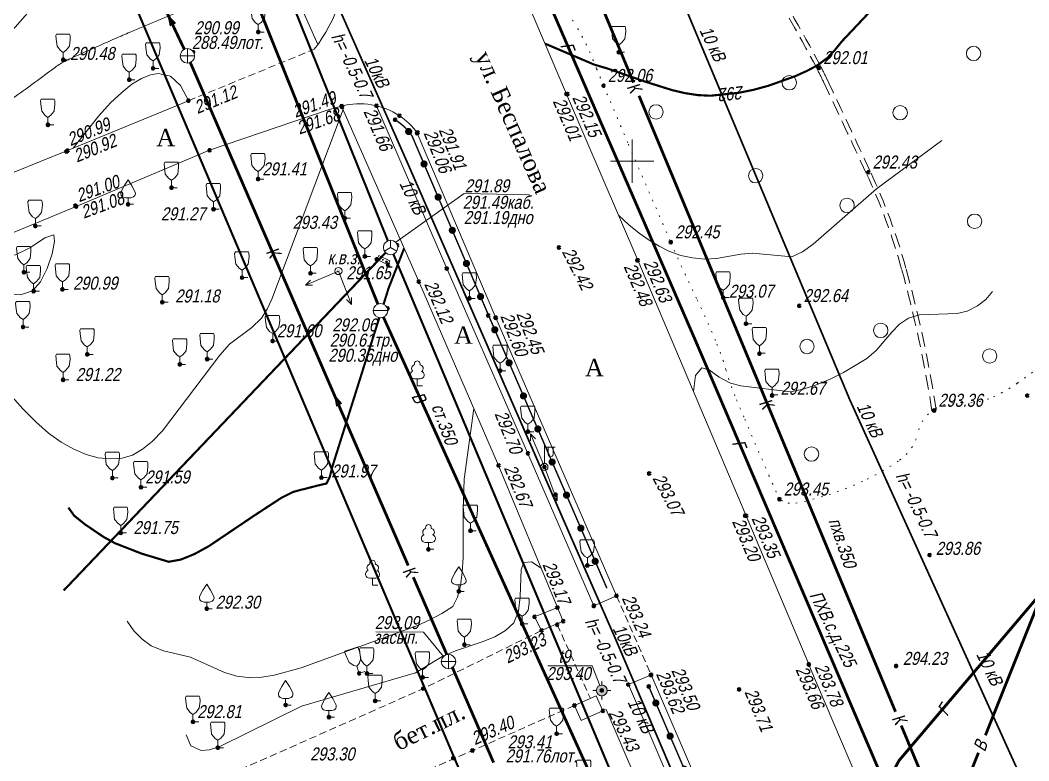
# Model space of a CAD drawing. Header units: metres. Extents: x 5191936 to 10384803, y 4968698 to 9938221.
# Drawn here: x 5192357.5 to 5192427.5, y 4968908.4 to 4968959.8 of the extents above; entities that cross this region are included whole.
import ezdxf

# ---------------------------------------------------------------- set-up
doc = ezdxf.new("R2010")
doc.units = ezdxf.units.M
doc.set_wipeout_variables(frame=1)
for name, pattern in [('71100000a', [1, 0, -1]), ('COMMUN', [6, 5, -1]), ('DASHED', [0.75, 0.5, -0.25]), ('DASHEDX2', [1.5, 1, -0.5])]:
    doc.linetypes.add(name, pattern=pattern)
doc.layers.get('0').update_dxf_attribs({"lineweight": 18})
for name, color, linetype, lineweight in [('31252100', 7, 'Continuous', 18), ('51361400', 7, 'Continuous', 18), ('51361800', 7, 'Continuous', 18), ('51361960', 7, 'Continuous', 18), ('51472300', 7, 'Continuous', 18), ('51478610', 7, 'Continuous', 18), ('71100000', 7, 'Continuous', 18), ('71133100', 7, 'Continuous', 18), ('71133200', 7, 'Continuous', 18), ('71133300', 7, 'Continuous', 18), ('82211000', 7, 'Continuous', 18), ('Commun', 7, 'Continuous', 18), ('CONTOURS-LABEL', 7, 'Continuous', 18), ('ELE_SKLAD', 7, 'Continuous', 18), ('GEO_POINTS', 7, 'Continuous', 18), ('Grid', 7, 'Continuous', 18), ('Otm', 7, 'Continuous', 18), ('R_Поверхность6_CNT-MAJ', 7, 'Continuous', 18), ('R_Поверхность6_CNT-MIN', 7, 'Continuous', 18), ('R_Поверхность7_CNT-MAJ', 7, 'Continuous', 18), ('R_Поверхность7_CNT-MIN', 7, 'Continuous', 18), ('R_Поверхность8_CNT-MIN', 7, 'Continuous', 18), ('Sit', 7, 'Continuous', 18), ('Text', 7, 'Continuous', 18), ('Text_com', 7, 'Continuous', 18), ('Us_znak', 7, 'Continuous', 18), ('Us_znak_fon', 7, 'Continuous', 18)]:
    doc.layers.add(name, color=color, linetype=linetype, lineweight=lineweight)
doc.styles.add('eskd', font='ESKD1.shx', dxfattribs={"width": 1.2, "oblique": 15})
doc.styles.get("Standard").update_dxf_attribs({"font": 'arial.ttf', "width": 0.8, "oblique": 13, "height": 0.9})
doc.styles.add('style1', font='times.ttf', dxfattribs={"height": 1})
doc.linetypes.add('KABELww_500', pattern='A,0.0001,-0.4,[131,ltypeshp.shx,S=0.4,R=90,X=0.4,Y=-0.4],0.2,[131,ltypeshp.shx,S=0.2,R=90,X=0.4,Y=-0.2],3.6,[131,ltypeshp.shx,S=0.2,R=-90,X=-0.4,Y=0.2],0.2,[131,ltypeshp.shx,S=0.4,R=-90,X=-0.4,Y=0.4],-0.8,4,-0.4', length=9.6001)
doc.linetypes.add('ПОДЗ_ЛИНИИ_СВЯЗИ', pattern='A,4.8,-0.2,[133,ltypeshp.shx,S=0.2,R=0,X=-0.2,Y=0],-0.2,4.8,-2', length=12)

# ---------------------------------------------------------------- blocks, each defined once
blk = doc.blocks.new('71133200')
for p, q in [((-0.924145, 3.560442), (-1.024145, 3.360442)), ((-1.024145, 3.360442), (-0.977382, 2.864397)), ((-0.977382, 2.864397), (-0.861899, 1.88241)), ((-0.024145, 3.560442), (-0.924145, 3.560442)), ((-0.024145, 3.560442), (0.875855, 3.560442)), ((0.861899, 1.88241), (0.975974, 2.864397)), ((0.875855, 3.560442), (0.958164, 3.395824)), ((0.975974, 2.864397), (0.958164, 3.395824)), ((-0.861899, 1.88241), (-0.374616, 1.28565)), ((0.401375, 1.321765), (0.861899, 1.88241)), ((-0.374616, 1.28565), (0, 1.039723)), ((0, 1.039723), (0.401375, 1.321765)), ((0, 0), (0, 1.039723)), ((0.8, 0), (0, 0))]:
    blk.add_line(p, q)
at = {"style": 'eskd', "oblique": 14.99997778}
blk.add_attdef('Z', (1.873004, -0.239356), '', height=2, dxfattribs=at)
blk = doc.blocks.new('71133100')
for p, q in [((-0.39, 0.96), (0.43, 0.96)), ((0, 0.96), (0, 0)), ((0, 0), (0.75, 0))]:
    blk.add_line(p, q)
for centre, radius, start, end in [((-0.26, 2.38), 0.52, 101.09, 227.21), ((0.01, 3.04), 0.39, 339.52, 198.62), ((0.33, 2.4), 0.5, 301.87, 85.62), ((-0.44, 1.5), 0.538, 107.1058, 275.2306), ((0.46, 1.48), 0.52, 267.04, 76.7)]:
    blk.add_arc(centre, radius, start, end)
at = {"style": 'eskd', "oblique": 15}
blk.add_attdef('Z', (1.7, -0.17), '', height=2, dxfattribs=at)
blk = doc.blocks.new('71133300')
for p, q in [((0, 0.91), (0, 0)), ((0, 0), (0.76, 0))]:
    blk.add_line(p, q)
blk.add_lwpolyline([(0, 0.91), (-0.38, 0.91), (-0.76, 1.03), (-0.95, 1.21), (-1.01, 1.47), (-0.99, 1.69), (-0.54, 2.57), (0, 3.42), (0.54, 2.57), (0.99, 1.69), (1.01, 1.47), (0.95, 1.21), (0.76, 1.03), (0.39, 0.91)], close=True)
at = {"style": 'eskd', "oblique": 15}
blk.add_attdef('Z', (1.77, -0.69), '', height=2, dxfattribs=at)
blk = doc.blocks.new('51478610')
at = {"style": 'eskd', "oblique": 15}
blk.add_attdef('Z', (1.11, -0.78), '', height=2, dxfattribs=at)
at = {"color": 7}
blk.add_wipeout([(0.5, 0.05), (0.48, 0.15), (0.44, 0.24), (0.39, 0.32), (0.32, 0.39), (0.24, 0.44), (0.15, 0.48), (0.05, 0.5), (-0.05, 0.5), (-0.15, 0.48), (-0.24, 0.44), (-0.32, 0.39), (-0.39, 0.32), (-0.44, 0.24), (-0.48, 0.15), (-0.5, 0.05), (-0.5, -0.05), (-0.48, -0.15), (-0.44, -0.24), (-0.39, -0.32), (-0.32, -0.39), (-0.24, -0.44), (-0.15, -0.48), (-0.05, -0.5), (0.05, -0.5), (0.15, -0.48), (0.24, -0.44), (0.32, -0.39), (0.39, -0.32), (0.44, -0.24), (0.48, -0.15), (0.5, -0.05)], dxfattribs=at)
at = {"color": 7, "const_width": 0.375}
blk.add_lwpolyline([(0.01, 0.01, 1), (-0.01, -0.01, 1), (0.01, 0.01)], format="xyb", close=True, dxfattribs=at)
blk.add_circle((0, 0), 0.5)
blk = doc.blocks.new('NAPR')
at = {"layer": 'Us_znak', "color": 0, "linetype": 'Continuous', "lineweight": -2}
for p in [(-0.191, 2.038), (0.189, 2.037)]:
    blk.add_line(p, (0, 2.5), dxfattribs=at)
blk.add_lwpolyline([(0, 0), (0, 2.5)], dxfattribs=at)
blk = doc.blocks.new('*U51')
at = {"layer": '82211000', "linetype": 'Continuous', "ltscale": 0.5}
for points in [[(5192401.539, 4968912.652, 1), (5192401.737, 4968912.193, 1)], [(5192402.527, 4968910.355, 1), (5192402.725, 4968909.896, 1)], [(5192403.515, 4968908.059, 1), (5192403.713, 4968907.6, 1)], [(5192404.503, 4968905.762, 1), (5192404.701, 4968905.303, 1)], [(5192405.491, 4968903.466, 1), (5192405.689, 4968903.007, 1)], [(5192406.486, 4968901.173, 1), (5192406.688, 4968900.715, 1)], [(5192407.494, 4968898.885, 1), (5192407.695, 4968898.427, 1)], [(5192408.501, 4968896.597, 1), (5192408.703, 4968896.139, 1)], [(5192409.509, 4968894.309, 1), (5192409.71, 4968893.851, 1)], [(5192410.516, 4968892.021, 1), (5192410.718, 4968891.563, 1)], [(5192411.524, 4968889.732, 1), (5192411.725, 4968889.275, 1)], [(5192412.531, 4968887.444, 1), (5192412.733, 4968886.987, 1)], [(5192413.538, 4968885.156, 1), (5192413.74, 4968884.699, 1)], [(5192414.546, 4968882.868, 1), (5192414.747, 4968882.411, 1)], [(5192415.553, 4968880.58, 1), (5192415.755, 4968880.123, 1)], [(5192416.561, 4968878.292, 1), (5192416.762, 4968877.835, 1)], [(5192417.568, 4968876.004, 1), (5192417.77, 4968875.547, 1)], [(5192418.571, 4968873.714, 1), (5192418.766, 4968873.254, 1)], [(5192419.546, 4968871.412, 1), (5192419.741, 4968870.952, 1)], [(5192420.521, 4968869.11, 1), (5192420.716, 4968868.65, 1)], [(5192421.496, 4968866.808, 1), (5192421.691, 4968866.348, 1)], [(5192422.47, 4968864.506, 1), (5192422.665, 4968864.045, 1)], [(5192423.445, 4968862.204, 1), (5192423.64, 4968861.743, 1)], [(5192424.42, 4968859.902, 1), (5192424.615, 4968859.441, 1)]]:
    blk.add_hatch(color=256, dxfattribs=at).paths.add_polyline_path(points, flags=0)
at = {"layer": '82211000', "linetype": 'Continuous', "ltscale": 0.5, "flags": 128}
blk.add_lwpolyline([(5192401.144, 4968913.57, 0.1, 0.1, 0), (5192401.539, 4968912.652, 0, 0, 0)], format="xyseb", dxfattribs=at)
at = {"layer": '82211000', "linetype": 'Continuous', "ltscale": 0.5, "const_width": 0.1}
for points in [[(5192401.737, 4968912.193), (5192402.527, 4968910.355)], [(5192402.725, 4968909.896), (5192403.515, 4968908.059)], [(5192403.713, 4968907.6), (5192404.503, 4968905.762)], [(5192404.701, 4968905.303), (5192405.491, 4968903.466)], [(5192406.688, 4968900.715), (5192407.494, 4968898.885)], [(5192407.695, 4968898.427), (5192408.501, 4968896.597)], [(5192408.703, 4968896.139), (5192409.509, 4968894.309)], [(5192409.71, 4968893.851), (5192410.516, 4968892.021)], [(5192410.718, 4968891.563), (5192411.524, 4968889.732)], [(5192411.725, 4968889.275), (5192412.531, 4968887.444)], [(5192412.733, 4968886.987), (5192413.538, 4968885.156)], [(5192413.74, 4968884.699), (5192414.546, 4968882.868)], [(5192414.747, 4968882.411), (5192415.553, 4968880.58)], [(5192415.755, 4968880.123), (5192416.561, 4968878.292)], [(5192416.762, 4968877.835), (5192417.568, 4968876.004)], [(5192418.766, 4968873.254), (5192419.546, 4968871.412)], [(5192419.741, 4968870.952), (5192420.521, 4968869.11)], [(5192420.716, 4968868.65), (5192421.496, 4968866.808)], [(5192421.691, 4968866.348), (5192422.47, 4968864.506)], [(5192422.665, 4968864.045), (5192423.445, 4968862.204)], [(5192423.64, 4968861.743), (5192424.42, 4968859.902)]]:
    blk.add_lwpolyline(points, dxfattribs=at)
at = {"layer": '82211000', "linetype": 'Continuous', "ltscale": 0.5}
for points in [[(5192405.689, 4968903.007, 0.1, 0.1, 0), (5192406.121, 4968902.002, 0.1, 0.1, 0), (5192406.486, 4968901.173, 0, 0, 0)], [(5192417.77, 4968875.547, 0.1, 0.1, 0), (5192418.436, 4968874.033, 0.1, 0.1, 0), (5192418.571, 4968873.714, 0, 0, 0)]]:
    blk.add_lwpolyline(points, format="xyseb", dxfattribs=at)
at = {"layer": '82211000', "ltscale": 0.5, "const_width": 0.1}
blk.add_lwpolyline([(5192424.615, 4968859.441), (5192425.388, 4968857.617)], dxfattribs=at)
blk = doc.blocks.new('*U55')
at = {"layer": '82211000', "linetype": 'Continuous', "ltscale": 0.5}
for points in [[(5192384.331, 4968952.245, 1), (5192384.654, 4968951.862, 1)], [(5192385.458, 4968950.032, 1), (5192385.654, 4968949.573, 1)], [(5192386.439, 4968947.733, 1), (5192386.635, 4968947.273, 1)], [(5192387.42, 4968945.433, 1), (5192387.616, 4968944.973, 1)], [(5192388.4, 4968943.134, 1), (5192388.597, 4968942.674, 1)], [(5192389.381, 4968940.834, 1), (5192389.577, 4968940.374, 1)], [(5192390.365, 4968938.536, 1), (5192390.564, 4968938.077, 1)], [(5192391.36, 4968936.242, 1), (5192391.559, 4968935.783, 1)], [(5192392.355, 4968933.949, 1), (5192392.554, 4968933.49, 1)], [(5192393.35, 4968931.655, 1), (5192393.549, 4968931.197, 1)], [(5192394.345, 4968929.362, 1), (5192394.544, 4968928.903, 1)], [(5192395.34, 4968927.068, 1), (5192395.539, 4968926.61, 1)], [(5192396.335, 4968924.775, 1), (5192396.534, 4968924.316, 1)], [(5192397.33, 4968922.481, 1), (5192397.529, 4968922.023, 1)]]:
    blk.add_hatch(color=256, dxfattribs=at).paths.add_polyline_path(points, flags=0)
at = {"layer": '82211000', "linetype": 'Continuous', "ltscale": 0.5, "flags": 128}
blk.add_lwpolyline([(5192383.555, 4968952.871, 0.1, 0.1, -0.129489), (5192383.635, 4968952.818, 0.1, 0.1, -0.055966), (5192384.326, 4968952.24, 0, 0, 0)], format="xyseb", dxfattribs=at)
at = {"layer": '82211000', "linetype": 'Continuous', "ltscale": 0.5}
for points in [[(5192384.648, 4968951.858, 0.1, 0.1, -0.008485), (5192384.727, 4968951.746, 0.1, 0.1, 0), (5192385.458, 4968950.032, 0, 0, 0)], [(5192389.577, 4968940.374, 0.1, 0.1, 0), (5192390.174, 4968938.974, 0.1, 0.1, 0), (5192390.365, 4968938.536, 0, 0, 0)]]:
    blk.add_lwpolyline(points, format="xyseb", dxfattribs=at)
at = {"layer": '82211000', "linetype": 'Continuous', "ltscale": 0.5, "const_width": 0.1}
for points in [[(5192385.654, 4968949.573), (5192386.439, 4968947.733)], [(5192386.635, 4968947.273), (5192387.42, 4968945.433)], [(5192387.616, 4968944.973), (5192388.4, 4968943.134)], [(5192388.597, 4968942.674), (5192389.381, 4968940.834)], [(5192390.564, 4968938.077), (5192391.36, 4968936.242)], [(5192391.559, 4968935.783), (5192392.355, 4968933.949)], [(5192392.554, 4968933.49), (5192393.35, 4968931.655)], [(5192393.549, 4968931.197), (5192394.345, 4968929.362)], [(5192394.544, 4968928.903), (5192395.34, 4968927.068)], [(5192395.539, 4968926.61), (5192396.335, 4968924.775)], [(5192396.534, 4968924.316), (5192397.33, 4968922.481)]]:
    blk.add_lwpolyline(points, dxfattribs=at)
at = {"layer": '82211000', "ltscale": 0.5, "const_width": 0.1}
blk.add_lwpolyline([(5192397.529, 4968922.023), (5192398.242, 4968920.378)], dxfattribs=at)
blk = doc.blocks.new('31252100a')
blk.add_circle((0, 0), 1)
blk = doc.blocks.new('51472300')
for p, q in [((0, 0.5), (0, 3)), ((0, 2.75), (1.5, 2.75)), ((0.54, 1.74), (0.54, 2.75)), ((1.2, 1.74), (1.2, 2.75))]:
    blk.add_line(p, q)
at = {"color": 7}
for radius in [0.5, 0.05]:
    blk.add_circle((0, 0), radius, dxfattribs=at)
blk.add_arc((0.87, 1.75), 0.331, 182.1567, 357.8433)
at = {"oblique": 15}
blk.add_attdef('Z', (1.02, -1.37), '', height=2, dxfattribs=at)
blk = doc.blocks.new('51361800a')
at = {"style": 'eskd', "oblique": 15}
for tag, p in [('Z', (1.72, 1.4)), ('Z1', (1.72, -1)), ('Z2', (1.72, -3.4))]:
    blk.add_attdef(tag, p, '', height=2, dxfattribs=at)
at = {"color": 7}
blk.add_wipeout([(-0.1, 1), (-0.29, 0.96), (-0.47, 0.89), (-0.64, 0.78), (-0.78, 0.64), (-0.89, 0.47), (-0.96, 0.29), (-1, 0.1), (-1, -0.1), (-0.96, -0.29), (-0.89, -0.47), (-0.78, -0.64), (-0.64, -0.78), (-0.47, -0.89), (-0.29, -0.96), (-0.1, -1), (0.1, -1), (0.29, -0.96), (0.47, -0.89), (0.64, -0.78), (0.78, -0.64), (0.89, -0.47), (0.96, -0.29), (1, -0.1), (1, 0.1), (0.96, 0.29), (0.89, 0.47), (0.78, 0.64), (0.64, 0.78), (0.47, 0.89), (0.29, 0.96), (0.1, 1)], dxfattribs=at)
for p, q in [((-1, 0), (1, 0)), ((0, -1), (0, 1))]:
    blk.add_line(p, q)
blk.add_circle((0, 0), 1)
blk = doc.blocks.new('51361400a')
at = {"style": 'eskd', "oblique": 15}
for tag, p in [('Z', (1.72, 1.4)), ('Z1', (1.72, -1)), ('Z2', (1.72, -3.4))]:
    blk.add_attdef(tag, p, '', height=2, dxfattribs=at)
at = {"color": 7}
blk.add_wipeout([(-0.1, 1), (-0.29, 0.96), (-0.47, 0.89), (-0.64, 0.78), (-0.78, 0.64), (-0.89, 0.47), (-0.96, 0.29), (-1, 0.1), (-1, -0.1), (-0.96, -0.29), (-0.89, -0.47), (-0.78, -0.64), (-0.64, -0.78), (-0.47, -0.89), (-0.29, -0.96), (-0.1, -1), (0.1, -1), (0.29, -0.96), (0.47, -0.89), (0.64, -0.78), (0.78, -0.64), (0.89, -0.47), (0.96, -0.29), (1, -0.1), (1, 0.1), (0.96, 0.29), (0.89, 0.47), (0.78, 0.64), (0.64, 0.78), (0.47, 0.89), (0.29, 0.96), (0.1, 1)], dxfattribs=at)
blk.add_line((-1, 0), (1, 0))
blk.add_circle((0, 0), 1)
blk = doc.blocks.new('51361960a')
at = {"style": 'eskd', "oblique": 15}
for tag, p in [('Z', (1.72, 1.4)), ('Z1', (1.72, -1)), ('Z2', (1.72, -3.4))]:
    blk.add_attdef(tag, p, '', height=2, dxfattribs=at)
at = {"color": 7}
blk.add_wipeout([(-0.1, 1), (-0.29, 0.96), (-0.47, 0.89), (-0.64, 0.78), (-0.78, 0.64), (-0.89, 0.47), (-0.96, 0.29), (-1, 0.1), (-1, -0.1), (-0.96, -0.29), (-0.89, -0.47), (-0.78, -0.64), (-0.64, -0.78), (-0.47, -0.89), (-0.29, -0.96), (-0.1, -1), (0.1, -1), (0.29, -0.96), (0.47, -0.89), (0.64, -0.78), (0.78, -0.64), (0.89, -0.47), (0.96, -0.29), (1, -0.1), (1, 0.1), (0.96, 0.29), (0.89, 0.47), (0.78, 0.64), (0.64, 0.78), (0.47, 0.89), (0.29, 0.96), (0.1, 1)], dxfattribs=at)
blk.add_wipeout([(-0.1, 1), (-0.29, 0.96), (-0.47, 0.89), (-0.64, 0.78), (-0.78, 0.64), (-0.89, 0.47), (-0.96, 0.29), (-1, 0.1), (-1, -0.1), (-0.96, -0.29), (-0.89, -0.47), (-0.78, -0.64), (-0.64, -0.78), (-0.47, -0.89), (-0.29, -0.96), (-0.1, -1), (0.1, -1), (0.29, -0.96), (0.47, -0.89), (0.64, -0.78), (0.78, -0.64), (0.89, -0.47), (0.96, -0.29), (1, -0.1), (1, 0.1), (0.96, 0.29), (0.89, 0.47), (0.78, 0.64), (0.64, 0.78), (0.47, 0.89), (0.29, 0.96), (0.1, 1)], dxfattribs=at)
for q in [(-0.87, -0.5), (0, 1), (0.87, -0.5)]:
    blk.add_line((0, 0), q)
blk.add_circle((0, 0), 1)
blk = doc.blocks.new('POINT')
at = {"layer": 'Us_znak', "linetype": 'Continuous', "lineweight": -2}
h = blk.add_hatch(color=0, dxfattribs=at)
edge = h.paths.add_edge_path()
edge.add_arc((0, 0), 0.05, 0, 360)
at = {"layer": 'Us_znak_fon', "linetype": 'Continuous', "true_color": 0xffffff}
blk.add_hatch(color=7, dxfattribs=at).paths.add_polyline_path([(-0.422, 0.05, -0.346708), (-0.05, 0.422), (-0.05, 0.625), (0.05, 0.625), (0.05, 0.422, -0.346708), (0.422, 0.05), (0.625, 0.05), (0.625, -0.05), (0.422, -0.05, -0.346708), (0.05, -0.422), (0.05, -0.625), (-0.05, -0.625), (-0.05, -0.422, -0.346708), (-0.422, -0.05), (-0.625, -0.05), (-0.625, 0.05)])
at = {"layer": 'Us_znak', "color": 0, "linetype": 'Continuous', "lineweight": -2}
for p, q in [((-0.625, 0), (-0.375, 0)), ((0, 0.375), (0, 0.625)), ((0.375, 0), (0.625, 0)), ((0, -0.625), (0, -0.375))]:
    blk.add_line(p, q, dxfattribs=at)
for radius in [0.375, 0.05]:
    blk.add_circle((0, 0), radius, dxfattribs=at)
blk = doc.blocks.new('A$C52264BE2')
at = {"layer": 'Sit'}
h = blk.add_hatch(color=32, dxfattribs=at)
h.dxf.hatch_style = 1
h.paths.add_polyline_path([(0, 0.374), (0.714, 0.443), (0.15, 0)])
at = {"layer": 'Sit', "color": 32, "elevation": 285.308}
blk.add_lwpolyline([(0, 0.374), (0.714, 0.443), (0.15, 0), (0, 0.374)], dxfattribs=at)
blk = doc.blocks.new('GRID')
at = {"layer": 'Grid', "color": 104}
blk.add_line((-1.5, 0), (1.5, 0), dxfattribs=at)
for points in [[(0, 0), (0, 1.5)], [(0, 0), (0, -1.5)]]:
    blk.add_lwpolyline(points, dxfattribs=at)

msp = doc.modelspace()

# ---------------------------------------------------------------- hatches: boundary and pattern name
at = {"layer": 'Sit'}
h = msp.add_hatch(color=256, dxfattribs=at)
h.dxf.hatch_style = 1
edge = h.paths.add_edge_path()
edge.add_arc((5192382.477, 4968943.263), 0.0633, 0, 360)
h = msp.add_hatch(color=256, dxfattribs=at)
h.dxf.hatch_style = 1
edge = h.paths.add_edge_path()
edge.add_arc((5192382.705, 4968943.158), 0.0633, 0, 360)
h = msp.add_hatch(color=256, dxfattribs=at)
h.dxf.hatch_style = 1
edge = h.paths.add_edge_path()
edge.add_arc((5192382.958, 4968943.026), 0.0633, 0, 360)

# ---------------------------------------------------------------- linework, layer by layer
at = {"color": 192, "linetype": 'ПОДЗ_ЛИНИИ_СВЯЗИ', "lineweight": 60, "ltscale": 0.4, "const_width": 0.15, "flags": 128}
for points, elevation in [([(5192363.093, 4968994.019), (5192383.048, 4968944.479)], 290.074), ([(5192359.414, 4968975.202), (5192400.151, 4968879.163), (5192415.349, 4968862.931), (5192431.978, 4968825.684)], 290.481), ([(5192383.429, 4968943.554), (5192412.613, 4968874.085)], 290.074)]:
    msp.add_lwpolyline(points, dxfattribs=dict(at, elevation=elevation))
msp.add_lwpolyline([(5192382.893, 4968943.654), (5192360.566, 4968920.23)], dxfattribs=at)
at = {"layer": '71100000', "linetype": '71100000a', "ltscale": 0.5}
msp.add_lwpolyline([(5192395.052, 4968961.392, 0.03711), (5192396.093, 4968959.398, -0.039081), (5192397.074, 4968957.501, -0.003315), (5192397.528, 4968956.405, 0.003096), (5192398.013, 4968955.232, 0.00177), (5192399.733, 4968951.184, 0.001051), (5192402.669, 4968944.383, 0.010121), (5192404.467, 4968940.462, -0.01371), (5192405.773, 4968937.558, -0.026058), (5192406.5, 4968935.522, 0.025494), (5192407.241, 4968933.441, 0.002719), (5192407.804, 4968932.104, 0.000931), (5192409.476, 4968928.213, 0.002558), (5192409.949, 4968927.133, 0.00619), (5192410.152, 4968926.69, 0.147619), (5192410.323, 4968926.501, 0.070114), (5192410.808, 4968926.295, 0.117065), (5192411.351, 4968926.279, 0.026428), (5192413.648, 4968926.883, 0.035825), (5192416.294, 4968927.945, 0.039067), (5192418.548, 4968929.269, 0.188958), (5192419.809, 4968931.16, -0.209837), (5192421.021, 4968932.83, -0.153261), (5192422.875, 4968933.253, 0.130384), (5192425.059, 4968933.651, 0.041518), (5192426.716, 4968934.605, 0.023686), (5192429.376, 4968936.638, 0.07367)], format="xyb", dxfattribs=at)
at = {"layer": 'Commun', "color": 1, "linetype": 'KABELww_500', "lineweight": 30, "flags": 128}
msp.add_lwpolyline([(5192313.741, 4969113.03), (5192318.688, 4969101.205), (5192326.535, 4969083.027), (5192337.274, 4969058.319), (5192355.261, 4969016.032), (5192359.208, 4969007.01), (5192365.761, 4968992.071), (5192384.47, 4968949.726), (5192398.816, 4968916.917), (5192412.72, 4968884.388), (5192424.626, 4968856.733), (5192424.626, 4968856.733)], dxfattribs=at)
at = {"layer": 'Commun', "color": 106, "linetype": 'COMMUN', "ltscale": 0.7, "const_width": 0.2, "flags": 128}
for points, elevation in [([(5192330.211, 4969063.147), (5192353.841, 4969011.103), (5192382.537, 4968939.632), (5192407.44, 4968884.601)], 288.015), ([(5192424.496, 4968910.186), (5192432.374, 4968929.885)], 285.381), ([(5192411.09, 4968876.664), (5192424.013, 4968908.979)], 285.381)]:
    msp.add_lwpolyline(points, dxfattribs=dict(at, elevation=elevation))
at = {"layer": 'Commun', "color": 4, "linetype": 'COMMUN', "ltscale": 0.7, "const_width": 0.2, "flags": 128}
msp.add_lwpolyline([(5192452.716, 4968951.05), (5192445.2, 4968949.396), (5192436.072, 4968929.142), (5192418.49, 4968908.416), (5192417.581, 4968906.66), (5192404.495, 4968937.301), (5192385.012, 4968982.233), (5192372.739, 4969011.765)], dxfattribs=at)
at = {"layer": 'Commun', "color": 1, "linetype": 'KABELww_500', "lineweight": 30, "elevation": 289.986, "flags": 128}
msp.add_lwpolyline([(5192382.466, 4969011.289), (5192415.089, 4968933.441), (5192434.818, 4968889.937), (5192496.307, 4968762.206)], dxfattribs=at)
at = {"layer": 'Commun', "color": 32, "linetype": 'COMMUN', "ltscale": 0.7, "const_width": 0.2, "flags": 128}
for points in [[(5192358.343, 4968980.07), (5192368.93, 4968957.752)], [(5192369.343, 4968956.841), (5192384.46, 4968921.958)], [(5192384.81, 4968921.149), (5192387.135, 4968915.786)], [(5192387.527, 4968914.881), (5192390.381, 4968908.293)]]:
    msp.add_lwpolyline(points, dxfattribs=at)
at = {"layer": 'Commun', "color": 32, "linetype": 'COMMUN', "ltscale": 0.7, "const_width": 0.2, "elevation": 289.283, "flags": 128}
for points in [[(5192391.013, 4968977.241), (5192400.09, 4968955.446)], [(5192400.468, 4968954.537), (5192418.261, 4968911.814)], [(5192418.659, 4968910.859), (5192425.274, 4968894.976), (5192427.282, 4968900.548)]]:
    msp.add_lwpolyline(points, dxfattribs=at)
at = {"layer": 'GEO_POINTS', "lineweight": 60}
for centre in [(5192374.058, 4968958.952, 291.474), (5192369.539, 4968957.551, 290.99), (5192399.062, 4968957.552, 291.991), (5192360.529, 4968957.025, 290.48), (5192366.76, 4968956.435, 290.977), (5192412.949, 4968956.468, 292.008), (5192365.108, 4968955.644, 290.945), (5192398.013, 4968955.232, 292.063), (5192395.43, 4968954.653, 292.01), (5192395.512, 4968954.659, 292.153), (5192369.214, 4968954.192, 291.124), (5192379.836, 4968953.817, 291.488), (5192379.876, 4968953.752, 291.682), (5192382.26, 4968953.843, 291.663), (5192383.855, 4968953.151, 291.814), (5192359.467, 4968952.517, 290.762), (5192383.555, 4968952.871, 291.818), (5192385.08, 4968951.939, 292.057), (5192385.112, 4968951.987, 291.915), (5192360.759, 4968950.663, 290.919), (5192360.825, 4968950.73, 290.994), (5192370.681, 4968950.752, 291.172), (5192374.046, 4968948.754, 291.409), (5192416.372, 4968949.227, 292.434), (5192368.038, 4968948.16, 291.166), (5192361.373, 4968946.92, 291), (5192361.425, 4968946.847, 291.083), (5192365.028, 4968947.005, 291.104), (5192370.954, 4968946.664, 291.268), (5192380.058, 4968946.039, 293.427), (5192358.596, 4968945.504, 291.088), (5192383.707, 4968944.164, 291.89), (5192394.911, 4968944.012, 292.424), (5192402.669, 4968944.383, 292.448), (5192381.45, 4968943.392, 295.036), (5192382.281, 4968943.19, 291.912), (5192383.06, 4968942.809, 291.937), (5192387.134, 4968942.552, 292.175), (5192400.348, 4968943.123, 292.482), (5192400.395, 4968943.125, 292.627), (5192357.803, 4968942.297, 290.89), (5192372.933, 4968941.922, 291.329), (5192377.681, 4968942.223, 291.058), (5192379.62, 4968942.379, 291.65), (5192360.477, 4968941.105, 290.992), (5192385.194, 4968941.644, 292.12), (5192358.473, 4968940.982, 291.002), (5192388.705, 4968940.479, 292.349), (5192406.313, 4968940.534, 293.068), (5192367.398, 4968940.218, 291.178), (5192383.02, 4968939.78, 292.062), (5192411.587, 4968939.968, 292.638), (5192390.01, 4968939.296, 292.501), (5192390.516, 4968939.148, 292.599), (5192390.542, 4968939.132, 292.448), (5192357.742, 4968938.495, 291.062), (5192407.891, 4968938.723, 292.409), (5192375.059, 4968937.525, 291.597), (5192362.197, 4968936.598, 291.178), (5192370.516, 4968936.267, 290.686), (5192408.823, 4968936.647, 292.575), (5192368.62, 4968935.908, 291.441), (5192390.838, 4968935.468, 292.529), (5192360.519, 4968934.834, 291.225), (5192409.699, 4968933.747, 292.665), (5192427.405, 4968933.744, 293.344), (5192420.936, 4968932.706, 293.359), (5192392.762, 4968931.233, 292.727), (5192392.764, 4968929.737, 292.698), (5192390.729, 4968928.901, 292.67), (5192393.905, 4968928.792, 292.51), (5192363.943, 4968928.028, 291.618), (5192378.44, 4968928.054, 291.967), (5192401.172, 4968928.337, 293.071), (5192365.918, 4968927.386, 291.588), (5192394.685, 4968926.87, 292.893), (5192410.213, 4968926.553, 293.452), (5192407.824, 4968925.409, 293.204), (5192407.902, 4968925.402, 293.346), (5192388.782, 4968924.369, 292.705), (5192364.52, 4968924.219, 291.754), (5192385.86, 4968923.082, 292.604), (5192420.626, 4968922.683, 293.858), (5192396.884, 4968921.96, 293.163), (5192387.97, 4968920.166, 292.338), (5192398.903, 4968919.859, 293.241), (5192370.486, 4968918.963, 292.301), (5192394.81, 4968919.042, 293.173), (5192397.328, 4968919.151, 293.212), (5192397.349, 4968919.173, 293.204), (5192393.229, 4968918.398, 293.208), (5192395.213, 4968918.101, 293.205), (5192392.36, 4968917.922, 293.273), (5192393.716, 4968917.457, 293.228), (5192394.798, 4968917.856, 293.299), (5192388.358, 4968916.469, 293.086), (5192387.256, 4968915.299, 293.091), (5192381.063, 4968914.478, 292.901), (5192381.598, 4968914.47, 292.888), (5192412.241, 4968915.107, 293.784), (5192412.257, 4968915.081, 293.656), (5192418.301, 4968914.99, 294.232), (5192385.456, 4968914.199, 293.147), (5192401.284, 4968914.366, 293.624), (5192401.318, 4968914.377, 293.5), (5192385.51, 4968913.422, 293.304), (5192397.887, 4968913.295, 293.402), (5192399.728, 4968913.704, 293.421), (5192401.144, 4968913.57, 293.559), (5192407.412, 4968913.367, 293.705), (5192382.169, 4968912.57, 293.097), (5192375.958, 4968912.282, 292.899), (5192395.988, 4968912.249, 293.464), (5192397.966, 4968911.88, 293.432), (5192369.529, 4968911.116, 292.813), (5192378.957, 4968911.44, 292.911), (5192394.754, 4968910.292, 294.954), (5192371.254, 4968909.326, 293.021), (5192388.915, 4968909.129, 293.404), (5192387.584, 4968908.605, 293.421)]:
    msp.add_circle(centre, 0.06, dxfattribs=at)
at = {"layer": 'R_Поверхность6_CNT-MAJ', "color": 32, "elevation": 292, "flags": 128}
msp.add_lwpolyline([(5192384.177, 4968943.953, 0.15, 0.15, 0), (5192383.1, 4968941.192, 0.15, 0.15, 0), (5192379.201, 4968928.823, 0.15, 0.15, 0), (5192379.016, 4968928.093, 0.15, 0.15, 0), (5192378.79, 4968927.645, 0.15, 0.15, 0), (5192378.171, 4968927.501, 0.15, 0.15, 0), (5192377.172, 4968927.241, 0.15, 0.15, 0), (5192377.147, 4968927.245, 0.15, 0.15, 0), (5192376.473, 4968927.058, 0.15, 0.15, 0), (5192375.664, 4968926.653, 0.15, 0.15, 0), (5192373.76, 4968925.409, 0.15, 0.15, 0), (5192370.622, 4968923.295, 0.15, 0.15, 0), (5192369.617, 4968922.746, 0.15, 0.15, 0), (5192368.682, 4968922.369, 0.15, 0.15, 0), (5192367.845, 4968922.217, 0.15, 0.15, 0), (5192365.99, 4968922.776, 0.15, 0.15, 0), (5192364.122, 4968923.504, 0.15, 0.15, 0), (5192363.298, 4968923.958, 0.15, 0.15, 0), (5192362.03, 4968924.819, 0.15, 0.15, 0), (5192361.281, 4968925.422, 0.15, 0.15, 0), (5192360.887, 4968925.981, 0, 0, 0)], format="xyseb", dxfattribs=at)
at = {"layer": 'R_Поверхность6_CNT-MIN', "color": 32, "flags": 128}
for points, elevation in [([(5192379.942, 4968953.578), (5192374.997, 4968940.436), (5192374.681, 4968939.744), (5192374.287, 4968939.121), (5192373.619, 4968938.455), (5192372.074, 4968937.31), (5192371.4, 4968936.54), (5192367.408, 4968931.29), (5192366.728, 4968930.591), (5192366.036, 4968930.024), (5192365.33, 4968929.617), (5192364.607, 4968929.403), (5192363.788, 4968929.351), (5192362.957, 4968929.436), (5192362.114, 4968929.657), (5192361.259, 4968930.016), (5192360.393, 4968930.512), (5192359.514, 4968931.145), (5192358.623, 4968931.915), (5192357.721, 4968932.822), (5192356.807, 4968933.866)], 291.5), ([(5192356.633, 4968944.872), (5192355.393, 4968944.362), (5192354.67, 4968943.963), (5192354.463, 4968943.676), (5192355.005, 4968943.479), (5192356.122, 4968943.407), (5192357.216, 4968943.499), (5192358.25, 4968944.005), (5192359.259, 4968944.689), (5192359.87, 4968944.894), (5192359.936, 4968944.434), (5192359.767, 4968943.577), (5192359.419, 4968942.561), (5192358.947, 4968941.625), (5192358.408, 4968941.009), (5192357.555, 4968940.736), (5192356.48, 4968940.746), (5192354.456, 4968941.089), (5192353.488, 4968941.358), (5192352.727, 4968941.751)], 291), ([(5192389.018, 4968932.84), (5192388.35, 4968927.95), (5192388.273, 4968925.838), (5192388.264, 4968922.512), (5192388.205, 4968921.488), (5192388.082, 4968920.558), (5192387.875, 4968919.754), (5192387.562, 4968919.108), (5192386.78, 4968918.621), (5192385.963, 4968918.186), (5192385.112, 4968917.802), (5192377.045, 4968914.872), (5192375.166, 4968914.357), (5192374.313, 4968914.213), (5192373.533, 4968914.166), (5192372.563, 4968914.274), (5192371.712, 4968914.538), (5192369.36, 4968915.596), (5192367.477, 4968916.047), (5192366.64, 4968916.395), (5192365.995, 4968916.859), (5192365.437, 4968917.426), (5192364.967, 4968918.095)], 292.5), ([(5192393.689, 4968921.773), (5192393.017, 4968922.219), (5192392.489, 4968922.158), (5192392.289, 4968921.684), (5192392.223, 4968919.8), (5192392.1, 4968918.788), (5192391.777, 4968917.977), (5192391.211, 4968917.446), (5192390.464, 4968917.022), (5192389.596, 4968916.669), (5192387.739, 4968916.036), (5192386.871, 4968915.683), (5192384.971, 4968914.522), (5192377.049, 4968912.201), (5192371.392, 4968909.408), (5192370.668, 4968909.181), (5192370.108, 4968909.131), (5192369.377, 4968909.453), (5192369.046, 4968910.21)], 293)]:
    msp.add_lwpolyline(points, dxfattribs=dict(at, elevation=elevation))
at = {"layer": 'R_Поверхность7_CNT-MAJ', "color": 32, "const_width": 0.15, "elevation": 292, "flags": 128}
msp.add_lwpolyline([(5192417.949, 4968961.918), (5192414.535, 4968958.3), (5192414.059, 4968957.711), (5192413.518, 4968957.143), (5192412.815, 4968956.629), (5192412.124, 4968956.262), (5192411.314, 4968955.896), (5192409.44, 4968955.226), (5192408.429, 4968954.951), (5192407.404, 4968954.743), (5192405.419, 4968954.535), (5192404.539, 4968954.581), (5192403.652, 4968954.717), (5192402.759, 4968954.927), (5192400.962, 4968955.492), (5192398.258, 4968956.43), (5192397.36, 4968956.695), (5192393.949, 4968958.149)], dxfattribs=at)
at = {"layer": 'R_Поверхность7_CNT-MIN', "color": 32, "flags": 128}
for points, elevation in [([(5192421.467, 4968951.436), (5192416.932, 4968948.083), (5192412.558, 4968944.249), (5192411.807, 4968943.7), (5192411.068, 4968943.356), (5192408.34, 4968943.619), (5192407.524, 4968943.542), (5192405.835, 4968943.252), (5192405.036, 4968943.211), (5192404.184, 4968943.287), (5192403.373, 4968943.459), (5192402.542, 4968943.763), (5192401.868, 4968944.1), (5192401.182, 4968944.517), (5192400.484, 4968945.014), (5192399.773, 4968945.591), (5192399.05, 4968946.247)], 292.5), ([(5192424.985, 4968940.953), (5192424.521, 4968940.406), (5192423.937, 4968939.955), (5192423.233, 4968939.598), (5192422.526, 4968939.441), (5192419.935, 4968939.342), (5192419.164, 4968939.121), (5192418.536, 4968938.697), (5192417.995, 4968938.131), (5192416.927, 4968936.87), (5192416.279, 4968936.323), (5192414.643, 4968935.346), (5192413.725, 4968934.89), (5192412.784, 4968934.494), (5192411.857, 4968934.189), (5192410.976, 4968934.003), (5192407.536, 4968934.412), (5192406.811, 4968934.594), (5192406.024, 4968935.027), (5192405.34, 4968935.52), (5192404.815, 4968935.664), (5192404.395, 4968935.142), (5192404.253, 4968934.017)], 293)]:
    msp.add_lwpolyline(points, dxfattribs=dict(at, elevation=elevation))
at = {"layer": 'R_Поверхность8_CNT-MIN', "color": 32, "flags": 128}
for points, elevation in [([(5192364.403, 4968971.058), (5192364.212, 4968970.016), (5192363.987, 4968969.108), (5192363.684, 4968968.242), (5192363.333, 4968967.438), (5192362.943, 4968966.722), (5192362.359, 4968966.003), (5192360.975, 4968964.852), (5192360.352, 4968964.202), (5192359.947, 4968963.562), (5192358.925, 4968961.427), (5192358.407, 4968960.666), (5192357.197, 4968959.281), (5192354.746, 4968956.839), (5192353.075, 4968955.366), (5192352.327, 4968954.778), (5192351.682, 4968954.335), (5192351.172, 4968954.071), (5192350.362, 4968954.178), (5192349.82, 4968954.351), (5192349.526, 4968953.995), (5192349.42, 4968953.344)], 290.5), ([(5192369.219, 4968954.194), (5192368.662, 4968955.253), (5192367.972, 4968955.882), (5192367.148, 4968956.08), (5192366.582, 4968955.99), (5192365.965, 4968955.741), (5192365.299, 4968955.332), (5192364.584, 4968954.764), (5192363.819, 4968954.036), (5192363.005, 4968953.149), (5192361.228, 4968950.897)], 291)]:
    msp.add_lwpolyline(points, dxfattribs=dict(at, elevation=elevation))
at = {"layer": 'R_Поверхность8_CNT-MIN', "color": 32}
msp.add_lwpolyline([(5192376.924, 4968960.927, 0.053364), (5192371.851, 4968961.161, 0.083911), (5192368.692, 4968960.428, 0.001205), (5192365.165, 4968958.946, 0.004238), (5192364.167, 4968958.514, 0.001916), (5192361.108, 4968957.145, 0.012103), (5192360.63, 4968956.915, 0.043855), (5192359.9, 4968956.456, -0.009757), (5192356.774, 4968954.182, -0.013155), (5192354.549, 4968952.714, -0.008741), (5192351.107, 4968950.654)], format="xyb", dxfattribs=at)
at = {"layer": 'Sit', "flags": 128}
for points, elevation in [([(5192357.012, 4969045.085), (5192360.686, 4969036.481), (5192365.791, 4969024.548), (5192376.42, 4968999.523), (5192384.361, 4968980.775), (5192390.592, 4968966.074), (5192395.43, 4968954.653), (5192400.395, 4968943.125), (5192407.902, 4968925.402), (5192412.241, 4968915.107)], 287.59), ([(5192370.855, 4968974.519), (5192378.189, 4968958.092)], 290.271), ([(5192355.313, 4968948.518), (5192360.825, 4968950.73), (5192369.214, 4968954.192)], 290.831), ([(5192379.836, 4968953.817), (5192378.899, 4968953.563)], 291.488), ([(5192394.81, 4968919.042), (5192390.729, 4968928.901), (5192385.194, 4968941.644), (5192379.836, 4968953.817)], 293.173), ([(5192382.26, 4968953.843), (5192387.134, 4968942.552), (5192392.764, 4968929.737), (5192397.328, 4968919.151), (5192398.903, 4968919.859)], 291.663), ([(5192378.899, 4968953.563), (5192370.681, 4968950.752), (5192361.425, 4968946.847), (5192352.083, 4968942.996)], 291.423), ([(5192383.06, 4968942.809), (5192382.281, 4968943.19), (5192382.412, 4968943.459), (5192383.192, 4968943.078)], 291.937), ([(5192383.06, 4968942.809), (5192383.192, 4968943.078)], 291.937), ([(5192394.81, 4968919.042), (5192393.229, 4968918.398), (5192393.716, 4968917.457), (5192395.213, 4968918.101), (5192394.81, 4968919.042)], 293.173), ([(5192397.757, 4968913.647), (5192397.222, 4968914.999), (5192394.154, 4968914.999)], 293.402), ([(5192401.318, 4968914.377), (5192399.728, 4968913.704), (5192405.13, 4968901.111), (5192417.041, 4968873.396), (5192424.784, 4968855.654)], 293.5), ([(5192401.318, 4968914.377), (5192406.569, 4968902.191), (5192411.656, 4968890.252), (5192411.656, 4968890.252)], 293.5), ([(5192408.049, 4968889.022), (5192403.316, 4968899.989), (5192398.196, 4968911.978), (5192397.966, 4968911.88)], 293.97)]:
    msp.add_lwpolyline(points, dxfattribs=dict(at, elevation=elevation))
at = {"layer": 'Sit', "linetype": 'DASHEDX2'}
for points in [[(5192383.014, 4969032.809, 0.007412), (5192385.341, 4969028.577, 0.008722), (5192387.434, 4969025.047, 0.001961), (5192388.275, 4969023.695, -0.004281), (5192388.659, 4969023.072, -0.104265), (5192390.172, 4969018.732, 0.059888), (5192392.082, 4969011.167, 0.036223), (5192393.657, 4969007.817, -0.039859), (5192395.085, 4969004.721, -0.143981), (5192395.545, 4968997.809, 0.131018), (5192395.849, 4968990.399, 0.007018), (5192396.843, 4968987.353, 0.034867), (5192397.086, 4968986.777, 0.009275), (5192397.896, 4968985.251, -0.008028), (5192398.84, 4968983.481, -0.012289), (5192401.841, 4968977.26, 0.011484), (5192405.034, 4968970.612, 0.022527), (5192408.712, 4968964.128, -0.019232), (5192413.082, 4968956.538, -0.010593), (5192413.528, 4968955.643, -0.001501), (5192416.508, 4968949.291, -0.041545), (5192418.974, 4968942.589, -0.029346), (5192421.084, 4968932.729, -0.029346)], [(5192382.749, 4969032.669, 0.007412), (5192385.081, 4969028.429, 0.008722), (5192387.179, 4969024.89, 0.001961), (5192388.021, 4969023.536, -0.004281), (5192388.402, 4969022.917, -0.104265), (5192389.874, 4969018.693, 0.059888), (5192391.802, 4969011.059, 0.036223), (5192393.395, 4969007.67, -0.039859), (5192394.803, 4969004.617, -0.143981), (5192395.252, 4968997.874, 0.131018), (5192395.562, 4968990.31, 0.007018), (5192396.559, 4968987.256, 0.034867), (5192396.819, 4968986.641, 0.009275), (5192397.633, 4968985.105, -0.008028), (5192398.573, 4968983.344, -0.012289), (5192401.567, 4968977.137, 0.011484), (5192404.767, 4968970.476, 0.022527), (5192408.457, 4968963.968, -0.019232), (5192412.816, 4968956.398, -0.010593), (5192413.257, 4968955.514, -0.001501), (5192416.236, 4968949.164, -0.041545), (5192418.685, 4968942.509, -0.029346), (5192420.788, 4968932.684, -0.029346)]]:
    msp.add_lwpolyline(points, format="xyb", dxfattribs=at)
at = {"layer": 'Sit', "flags": 128}
for points, elevation in [([(5192377.94, 4968957.756), (5192377.94, 4968957.756, 0.172061), (5192380.286, 4968964.911, -0.887376)], 290.831), ([(5192379.836, 4968953.817, -0.213199), (5192383.855, 4968953.151, -0.098442), (5192385.08, 4968951.939), (5192390.542, 4968939.132), (5192398.903, 4968919.859)], 291.488), ([(5192412.257, 4968915.081), (5192417.309, 4968903.186, 0.533802), (5192425.304, 4968900.195, 0.119515), (5192427.177, 4968902.905), (5192428.958, 4968907.612), (5192433.591, 4968920.829), (5192435.781, 4968926.726), (5192437.133, 4968930.267), (5192442.126, 4968944.513), (5192443.619, 4968948.254)], 293.656)]:
    msp.add_lwpolyline(points, format="xyb", dxfattribs=dict(at, elevation=elevation))
at = {"layer": 'Sit', "linetype": 'DASHED', "flags": 128}
for points, elevation in [([(5192369.214, 4968954.192), (5192377.94, 4968957.756)], 290.831), ([(5192398.903, 4968919.859), (5192401.318, 4968914.377)], 291.488), ([(5192370.76, 4968906.898), (5192385.51, 4968913.422), (5192393.716, 4968917.457)], 293.206), ([(5192394.798, 4968917.856), (5192397.094, 4968912.746)], 293.299), ([(5192395.988, 4968912.249), (5192388.915, 4968909.129), (5192380.225, 4968905.303), (5192380.514, 4968904.665), (5192374.742, 4968901.91)], 293.464)]:
    msp.add_lwpolyline(points, dxfattribs=dict(at, elevation=elevation))
at = {"layer": 'Sit', "flags": 128}
for points in [[(5192392.865, 4968947.658), (5192388.348, 4968947.753), (5192383.592, 4968944.37)], [(5192382.214, 4968917.37), (5192385.519, 4968917.326), (5192386.899, 4968915.653)]]:
    msp.add_lwpolyline(points, dxfattribs=at)
at = {"layer": 'Sit', "elevation": 293.464, "flags": 128}
msp.add_lwpolyline([(5192395.988, 4968912.249), (5192397.496, 4968912.926), (5192397.966, 4968911.88), (5192396.458, 4968911.203)], close=True, dxfattribs=at)
at = {"layer": 'Sit'}
msp.add_circle((5192382.958, 4968943.026), 0.0633, dxfattribs=at)

# ---------------------------------------------------------------- block references
at = {"layer": '31252100', "color": 7, "xscale": 0.5, "yscale": 0.5, "zscale": 0.5}
for p in [(5192423.674, 4968957.469), (5192410.892, 4968955.436), (5192401.647, 4968953.412), (5192418.583, 4968953.356), (5192408.561, 4968948.988), (5192414.9, 4968946.929), (5192423.744, 4968945.829), (5192417.233, 4968938.262), (5192412.122, 4968937.145), (5192424.79, 4968936.489), (5192412.431, 4968929.686)]:
    msp.add_blockref('31252100a', p, dxfattribs=at)
at = {"layer": '51472300', "color": 7, "xscale": 0.5, "yscale": 0.5, "zscale": 0.5}
msp.add_blockref('51472300', (5192393.905, 4968928.792, 292.51), dxfattribs=at)
at = {"layer": '71133100', "color": 7, "xscale": 0.5, "yscale": 0.5, "zscale": 0.5}
for p in [(5192385.083, 4968934.43, 292.375), (5192385.86, 4968923.082, 292.604), (5192381.986, 4968920.603, 291.839)]:
    msp.add_blockref('71133100', p, dxfattribs=at)
at = {"layer": '71133200', "color": 7, "xscale": 0.5, "yscale": 0.5, "zscale": 0.5}
for p in [(5192374.058, 4968958.952, 291.474), (5192399.062, 4968957.552, 291.991), (5192360.529, 4968957.025, 290.48), (5192366.76, 4968956.435, 290.977), (5192365.108, 4968955.644, 290.945), (5192359.467, 4968952.517, 290.762), (5192374.046, 4968948.754, 291.409), (5192368.038, 4968948.16, 291.166), (5192370.954, 4968946.664, 291.268), (5192380.058, 4968946.039, 293.427), (5192358.596, 4968945.504, 291.088), (5192381.45, 4968943.392, 295.036), (5192357.803, 4968942.297, 290.89), (5192377.681, 4968942.223, 291.058), (5192372.933, 4968941.922, 291.329), (5192358.473, 4968940.982, 291.002), (5192360.477, 4968941.105, 290.992), (5192367.398, 4968940.218, 291.178), (5192388.705, 4968940.479, 292.349), (5192406.313, 4968940.534, 293.068), (5192407.891, 4968938.723, 292.409), (5192357.742, 4968938.495, 291.062), (5192375.059, 4968937.525, 291.597), (5192362.197, 4968936.598, 291.178), (5192408.823, 4968936.684, 292.575), (5192368.62, 4968935.908, 291.441), (5192370.516, 4968936.267, 290.686), (5192390.838, 4968935.468, 292.529), (5192360.519, 4968934.834, 291.225), (5192409.699, 4968933.784, 292.665), (5192392.762, 4968931.233, 292.727), (5192363.943, 4968928.028, 291.618), (5192378.44, 4968928.054, 291.967), (5192365.918, 4968927.386, 291.588), (5192364.52, 4968924.219, 291.754), (5192388.782, 4968924.369, 292.705), (5192396.884, 4968921.96, 293.163), (5192392.36, 4968917.922, 293.273), (5192388.358, 4968916.469, 293.086), (5192381.598, 4968914.47, 292.888), (5192385.456, 4968914.199, 293.147), (5192382.169, 4968912.57, 293.097), (5192369.529, 4968911.116, 292.813), (5192394.754, 4968910.292, 294.954), (5192371.254, 4968909.326, 293.021), (5192396.636, 4968906.691, 292.805)]:
    msp.add_blockref('71133200', p, dxfattribs=at)
at = {"layer": '71133200', "color": 7, "xscale": 0.5, "yscale": 0.5, "zscale": 0.5, "rotation": 18.09025995664966}
msp.add_blockref('71133200', (5192381.063, 4968914.478, 292.901), dxfattribs=at)
at = {"layer": '71133300', "color": 7, "xscale": 0.5, "yscale": 0.5, "zscale": 0.5}
for p in [(5192365.028, 4968947.005, 291.104), (5192387.97, 4968920.166, 292.338), (5192370.486, 4968918.963, 292.301), (5192375.958, 4968912.282, 292.899), (5192378.957, 4968911.44, 292.911)]:
    msp.add_blockref('71133300', p, dxfattribs=at)
at = {"layer": '82211000', "color": 7}
for name in ['*U55', '*U51']:
    msp.add_blockref(name, (0, 0), dxfattribs=at)
at = {"layer": 'Grid', "color": 7, "linetype": 'Continuous'}
msp.add_blockref('GRID', (5192400, 4968950), dxfattribs=at)
at = {"layer": 'Sit', "color": 7}
for p, rotation in [((5192368.325, 4968959.421, -285.308), 96.30943957129567), ((5192379.85, 4968933.033, -285.308), 93.45464801313906)]:
    msp.add_blockref('A$C52264BE2', p, dxfattribs=dict(at, rotation=rotation))
at = {"layer": 'Sit', "color": 7, "linetype": 'Continuous', "rotation": 22.53825370905681}
msp.add_blockref('NAPR', (5192393.905, 4968928.792, 292.51), dxfattribs=at)
at = {"layer": 'Sit', "color": 7, "linetype": 'Continuous', "xscale": -1, "rotation": 200.6505008097862}
msp.add_blockref('NAPR', (5192393.905, 4968928.792, 292.51), dxfattribs=at)
at = {"layer": 'Sit', "color": 7, "linetype": 'Continuous'}
msp.add_blockref('POINT', (5192397.887, 4968913.295, 293.402), dxfattribs=at)

# ---------------------------------------------------------------- texts
at = {"layer": 'CONTOURS-LABEL', "color": 32, "oblique": 13, "width": 0.8}
msp.add_text('292', height=0.9, rotation=185.97259, dxfattribs=at).set_placement((5192407.709, 4968955.221, 292))
at = {"layer": 'ELE_SKLAD', "oblique": 13, "width": 0.8}
msp.add_text('t9', height=0.9, dxfattribs=at).set_placement((5192394.877, 4968915.214, 293.464))
at = {"layer": 'Otm', "oblique": 13, "width": 0.8}
for s, p in [('290.99', (5192369.629, 4968958.801, 290.99)), ('288.49лот.', (5192369.462, 4968957.781, 290.99)), ('290.48', (5192361.014, 4968957.019, 290.48)), ('292.01', (5192413.249, 4968956.728, 292.008)), ('292.06', (5192398.313, 4968955.492, 292.063)), ('292.43', (5192416.672, 4968949.487, 292.434)), ('291.41', (5192374.346, 4968949.014, 291.409)), ('291.27', (5192367.311, 4968945.897, 291.268)), ('293.43', (5192376.441, 4968945.306, 293.427)), ('292.45', (5192402.969, 4968944.643, 292.448)), ('291.65', (5192380.171, 4968941.808, 291.65)), ('290.99', (5192361.223, 4968941.09, 290.992)), ('291.18', (5192368.297, 4968940.199, 291.178)), ('293.07', (5192406.713, 4968940.534, 293.068)), ('292.64', (5192411.887, 4968940.228, 292.638)), ('291.60', (5192375.359, 4968937.785, 291.597)), ('291.22', (5192361.402, 4968934.756, 291.225)), ('292.67', (5192410.295, 4968933.801, 292.665)), ('293.36', (5192421.236, 4968932.966, 293.359)), ('291.59', (5192366.218, 4968927.646, 291.588)), ('291.97', (5192379.123, 4968928.062, 291.967)), ('293.45', (5192410.513, 4968926.813, 293.452)), ('291.75', (5192365.404, 4968924.139, 291.754)), ('293.86', (5192421.053, 4968922.698, 293.858)), ('292.30', (5192371.101, 4968918.965, 292.301)), ('293.09', (5192382.145, 4968917.552, 293.091)), ('засып.', (5192382.063, 4968916.532, 293.091)), ('294.23', (5192418.773, 4968915.066, 294.232)), ('293.40', (5192394.04, 4968914.017, 581.479)), ('292.81', (5192369.829, 4968911.376, 292.813)), ('293.30', (5192377.66, 4968908.44, 293.302))]:
    msp.add_text(s, height=0.9, dxfattribs=at).set_placement(p)
for s, rotation, p in [('291.12', 22.21855, (5192369.841, 4968953.263, 291.124)), ('291.49', 19.30839, (5192376.63, 4968952.999, 582.91)), ('292.15', 293.30454, (5192395.826, 4968954.407, 292.153)), ('291.68', 19.30839, (5192376.907, 4968951.834, 583.105)), ('292.01', 293.30454, (5192394.472, 4968954.152, 292.01)), ('290.99', 22.42089, (5192361.036, 4968951.037, 290.994)), ('291.66', 293.34661, (5192381.34, 4968953.446, 291.663)), ('290.92', 22.42089, (5192361.479, 4968949.894, 290.919)), ('292.06', 291.85686, (5192385.514, 4968951.947, 292.057)), ('291.91', 291.85686, (5192386.564, 4968952.162, 291.915)), ('291.00', 20.27201, (5192361.631, 4968947.146, 291)), ('291.08', 20.27201, (5192361.958, 4968946.005, 291.083)), ('292.42', 297.03769, (5192395.102, 4968943.712, 292.424)), ('292.48', 292.95572, (5192399.389, 4968942.697, 292.482)), ('292.63', 292.95572, (5192400.754, 4968942.95, 292.627)), ('292.12', 293.48269, (5192385.552, 4968941.472, 292.12)), ('292.60', 291.34149, (5192390.835, 4968939.255, 292.599)), ('292.45', 291.34149, (5192391.943, 4968939.407, 292.448)), ('292.70', 291.78767, (5192390.437, 4968932.475, 292.698)), ('292.67', 292.48086, (5192391.084, 4968928.724, 292.67)), ('293.07', 297.82435, (5192401.381, 4968928.011, 293.071)), ('293.20', 292.85474, (5192406.908, 4968925.011, 293.204)), ('293.35', 292.85474, (5192408.258, 4968925.227, 293.346)), ('293.17', 291.98304, (5192393.76, 4968922.023, 293.173)), ('293.24', 293.77427, (5192399.262, 4968919.689, 293.241)), ('293.23', 26.0008, (5192391.354, 4968915.143, 293.228)), ('293.62', 292.90519, (5192401.633, 4968914.437, 293.624)), ('293.50', 292.90519, (5192402.695, 4968914.68, 293.5)), ('293.66', 293.01321, (5192411.309, 4968914.753, 293.656)), ('293.78', 293.01321, (5192412.631, 4968914.931, 293.784)), ('293.71', 292.6292, (5192407.768, 4968913.19, 293.705)), ('293.43', 296.61612, (5192398.333, 4968911.728, 293.432)), ('293.40', 23.80293, (5192389.085, 4968909.488, 293.404))]:
    msp.add_text(s, height=0.9, rotation=rotation, dxfattribs=at).set_placement(p)
at = {"layer": 'Text', "style": 'style1'}
for s, rotation, p in [('ул. Беспалова', 293.91803, (5192389.045, 4968957.315, -285.22)), ('бет.пл.', 26.11624, (5192383.779, 4968909.078, -289.314))]:
    msp.add_text(s, height=1.2, rotation=rotation, dxfattribs=at).set_placement(p)
for p in [(5192366.988, 4968951.037), (5192387.639, 4968937.335), (5192396.721, 4968935.082)]:
    msp.add_text('А', height=1.2, dxfattribs=at).set_placement(p)
at = {"layer": 'Text_com', "color": 1, "oblique": 13, "width": 0.8}
for s, p in [('h= -0.5-0.7', (5192379.097, 4968958.654, 568.007)), ('10 кВ ', (5192404.637, 4968959.076, 568.007)), ('10 кВ ', (5192383.827, 4968948.456, 568.007)), ('10 кВ ', (5192415.538, 4968933.004, 568.007)), ('h= -0.5-0.7', (5192418.249, 4968928.189, 568.007)), ('h= -0.5-0.7', (5192396.686, 4968918.084, 568.007)), ('10 кВ ', (5192423.84, 4968915.794, 568.007)), ('10 кВ ', (5192399.649, 4968912.488, 568.007))]:
    msp.add_text(s, height=0.9, rotation=295.65484, dxfattribs=at).set_placement(p)
at = {"layer": 'Text_com', "oblique": 13, "width": 0.8}
for s, rotation, p in [('Г', 290.43818, (5192394.99, 4968958.05, 282.899)), ('10кВ', 296.64553, (5192381.387, 4968956.982, 278.021)), ('К', 300.35856, (5192399.588, 4968955.151, 286.771)), ('К', 302.96864, (5192374.555, 4968943.704, 287.746)), ('В', 296.75779, (5192384.651, 4968933.708, 282.899)), ('К', 300.35856, (5192408.755, 4968933.235, 286.771)), ('ст.350', 290.45171, (5192386.052, 4968932.982, 277.672)), ('Г', 290.43818, (5192406.9, 4968930.485, 282.899)), ('пхв.350', 288.6048, (5192413.598, 4968925.072, 569.543)), ('К', 302.96864, (5192384.023, 4968921.578, 287.746)), ('ПХВ.с.д.225', 296.16278, (5192412.272, 4968919.913, 856.215)), ('10кВ', 296.64553, (5192398.61, 4968917.587, 278.021)), ('Г', 57.25249, (5192421.838, 4968911.447, 282.899)), ('К', 300.35856, (5192417.97, 4968911.364, 286.771)), ('В', 69.81965, (5192424.459, 4968908.988, 282.899))]:
    msp.add_text(s, height=0.9, rotation=rotation, dxfattribs=at).set_placement(p)
for s, p in [('291.89', (5192388.384, 4968947.839, 1.51)), ('291.49каб.', (5192388.234, 4968946.694, 1.51)), ('291.19дно', (5192388.315, 4968945.638, 1.51)), ('к.в.з.', (5192378.87, 4968942.849, 0.079)), ('292.06', (5192379.205, 4968938.195, 292.062)), ('290.61тр.', (5192379.019, 4968937.136, 292.062)), ('290.36дно', (5192378.925, 4968936.086, 292.062)), ('293.41', (5192391.361, 4968909.279, 293.413)), ('291.76лот.', (5192391.218, 4968908.305, 293.413))]:
    msp.add_text(s, height=0.9, dxfattribs=at).set_placement(p)

# ---------------------------------------------------------------- next in the draw order: block references
at = {"layer": '51361400', "color": 7, "xscale": 0.5, "yscale": 0.5, "zscale": 0.5}
msp.add_blockref('51361400a', (5192382.537, 4968939.632, 288.015), dxfattribs=at)
at = {"layer": '51361800', "color": 7, "xscale": 0.5, "yscale": 0.5, "zscale": 0.5}
for p in [(5192369.144, 4968957.3), (5192387.253, 4968915.299, 293.091)]:
    msp.add_blockref('51361800a', p, dxfattribs=at)
at = {"layer": '51361960', "color": 7, "xscale": 0.5, "yscale": 0.5, "zscale": 0.5}
msp.add_blockref('51361960a', (5192383.238, 4968944.016), dxfattribs=at)
at = {"layer": '51478610', "color": 7, "xscale": 0.5, "yscale": 0.5, "zscale": 0.5}
msp.add_blockref('51478610', (5192379.62, 4968942.379, 291.65), dxfattribs=at)

# ---------------------------------------------------------------- next in the draw order: block references
at = {"layer": 'Sit', "color": 7, "linetype": 'Continuous', "rotation": 113.3213752860028}
msp.add_blockref('NAPR', (5192379.62, 4968942.379, 291.65), dxfattribs=at)
at = {"layer": 'Sit', "color": 7, "linetype": 'Continuous', "xscale": -1, "rotation": 201.3055858978623}
msp.add_blockref('NAPR', (5192379.62, 4968942.379, 291.65), dxfattribs=at)

doc.saveas('drawing.dxf')
